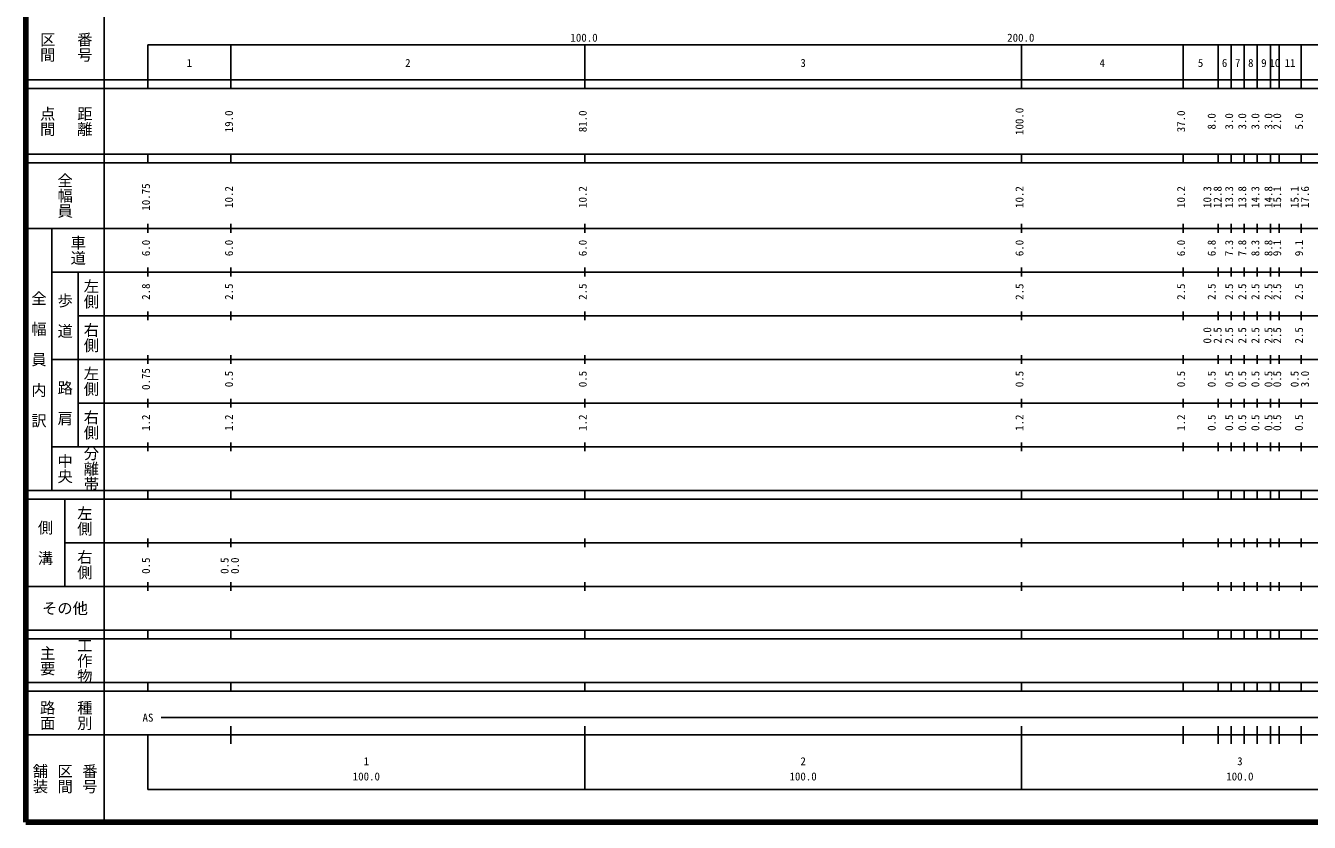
# Model space of a CAD drawing. Units: millimetres on the paper, enlarged 1000 times. Extents: x 40000 to 680000, y 20000 to 380000.
# Drawn here: x 40000 to 333905, y 20000 to 202409 of the extents above; entities that cross this region are included whole.
import ezdxf
from ezdxf.enums import TextEntityAlignment as Align

# ---------------------------------------------------------------- set-up
doc = ezdxf.new("R2010")
doc.units = ezdxf.units.MM
doc.header["$LTSCALE"] = 1000
doc.layers.add('S-TTL', color=2, linetype='Continuous', lineweight=140)
doc.layers.add('S-TTL-BAND', color=7, linetype='Continuous', lineweight=25)
doc.styles.add('@ＭＳ ゴシック', font='')
doc.styles.add('ＭＳ ゴシック', font='')
doc.styles.get('@ＭＳ ゴシック').set_extended_font_data('@MS Gothic')
doc.styles.get('ＭＳ ゴシック').set_extended_font_data('MS Gothic')

msp = doc.modelspace()

# ---------------------------------------------------------------- linework, layer by layer
at = {"layer": 'S-TTL'}
for p, q in [((40000, 380000), (40000, 20000)), ((40000, 20000), (680000, 20000))]:
    msp.add_line(p, q, dxfattribs=at)
at = {"layer": 'S-TTL-BAND'}
for p, q in [((58000, 370000), (58000, 20000)), ((68000, 198000), (579000, 198000)), ((68000, 198000), (68000, 188000)), ((87000, 188000), (87000, 198000)), ((168000, 188000), (168000, 198000)), ((268000, 188000), (268000, 198000)), ((305000, 188000), (305000, 198000)), ((313000, 188000), (313000, 198000)), ((316000, 188000), (316000, 198000)), ((319000, 188000), (319000, 198000)), ((322000, 188000), (322000, 198000)), ((325000, 188000), (325000, 198000)), ((327000, 188000), (327000, 198000)), ((332000, 188000), (332000, 198000)), ((40000, 190000), (579000, 190000)), ((40000, 188000), (579000, 188000)), ((40000, 173000), (579000, 173000)), ((40000, 171000), (579000, 171000)), ((68000, 171000), (68000, 173000)), ((87000, 171000), (87000, 173000)), ((168000, 171000), (168000, 173000)), ((268000, 171000), (268000, 173000)), ((305000, 171000), (305000, 173000)), ((313000, 171000), (313000, 173000)), ((316000, 171000), (316000, 173000)), ((319000, 171000), (319000, 173000)), ((322000, 171000), (322000, 173000)), ((325000, 171000), (325000, 173000)), ((327000, 171000), (327000, 173000)), ((332000, 171000), (332000, 173000)), ((40000, 156000), (579000, 156000)), ((46000, 96000), (46000, 156000)), ((68000, 155000), (68000, 157000)), ((87000, 155000), (87000, 157000)), ((168000, 155000), (168000, 157000)), ((268000, 155000), (268000, 157000)), ((305000, 155000), (305000, 157000)), ((313000, 155000), (313000, 157000)), ((316000, 155000), (316000, 157000)), ((319000, 155000), (319000, 157000)), ((322000, 155000), (322000, 157000)), ((325000, 155000), (325000, 157000)), ((327000, 155000), (327000, 157000)), ((332000, 155000), (332000, 157000)), ((68000, 145000), (68000, 147000)), ((87000, 145000), (87000, 147000)), ((168000, 145000), (168000, 147000)), ((268000, 145000), (268000, 147000)), ((305000, 145000), (305000, 147000)), ((313000, 145000), (313000, 147000)), ((316000, 145000), (316000, 147000)), ((319000, 145000), (319000, 147000)), ((322000, 145000), (322000, 147000)), ((325000, 145000), (325000, 147000)), ((327000, 145000), (327000, 147000)), ((332000, 145000), (332000, 147000)), ((46000, 146000), (579000, 146000)), ((52000, 146000), (52000, 106000)), ((52000, 136000), (579000, 136000)), ((68000, 135000), (68000, 137000)), ((87000, 135000), (87000, 137000)), ((168000, 135000), (168000, 137000)), ((268000, 135000), (268000, 137000)), ((305000, 135000), (305000, 137000)), ((313000, 135000), (313000, 137000)), ((316000, 135000), (316000, 137000)), ((319000, 135000), (319000, 137000)), ((322000, 135000), (322000, 137000)), ((325000, 135000), (325000, 137000)), ((327000, 135000), (327000, 137000)), ((332000, 135000), (332000, 137000)), ((68000, 125000), (68000, 127000)), ((87000, 125000), (87000, 127000)), ((168000, 125000), (168000, 127000)), ((268000, 125000), (268000, 127000)), ((305000, 125000), (305000, 127000)), ((313000, 125000), (313000, 127000)), ((316000, 125000), (316000, 127000)), ((319000, 125000), (319000, 127000)), ((322000, 125000), (322000, 127000)), ((325000, 125000), (325000, 127000)), ((327000, 125000), (327000, 127000)), ((332000, 125000), (332000, 127000)), ((46000, 126000), (579000, 126000)), ((52000, 116000), (579000, 116000)), ((68000, 115000), (68000, 117000)), ((87000, 115000), (87000, 117000)), ((168000, 115000), (168000, 117000)), ((268000, 115000), (268000, 117000)), ((305000, 115000), (305000, 117000)), ((313000, 115000), (313000, 117000)), ((316000, 115000), (316000, 117000)), ((319000, 115000), (319000, 117000)), ((322000, 115000), (322000, 117000)), ((325000, 115000), (325000, 117000)), ((327000, 115000), (327000, 117000)), ((332000, 115000), (332000, 117000)), ((46000, 106000), (579000, 106000)), ((68000, 105000), (68000, 107000)), ((87000, 105000), (87000, 107000)), ((168000, 105000), (168000, 107000)), ((268000, 105000), (268000, 107000)), ((305000, 105000), (305000, 107000)), ((313000, 105000), (313000, 107000)), ((316000, 105000), (316000, 107000)), ((319000, 105000), (319000, 107000)), ((322000, 105000), (322000, 107000)), ((325000, 105000), (325000, 107000)), ((327000, 105000), (327000, 107000)), ((332000, 105000), (332000, 107000)), ((40000, 96000), (579000, 96000)), ((68000, 94000), (68000, 96000)), ((87000, 94000), (87000, 96000)), ((168000, 94000), (168000, 96000)), ((268000, 94000), (268000, 96000)), ((305000, 94000), (305000, 96000)), ((313000, 94000), (313000, 96000)), ((316000, 94000), (316000, 96000)), ((319000, 94000), (319000, 96000)), ((322000, 94000), (322000, 96000)), ((325000, 94000), (325000, 96000)), ((327000, 94000), (327000, 96000)), ((332000, 94000), (332000, 96000)), ((40000, 94000), (579000, 94000)), ((49000, 94000), (49000, 74000)), ((49000, 84000), (579000, 84000)), ((68000, 83000), (68000, 85000)), ((87000, 83000), (87000, 85000)), ((168000, 83000), (168000, 85000)), ((268000, 83000), (268000, 85000)), ((305000, 83000), (305000, 85000)), ((313000, 83000), (313000, 85000)), ((316000, 83000), (316000, 85000)), ((319000, 83000), (319000, 85000)), ((322000, 83000), (322000, 85000)), ((325000, 83000), (325000, 85000)), ((327000, 83000), (327000, 85000)), ((332000, 83000), (332000, 85000)), ((40000, 74000), (579000, 74000)), ((68000, 73000), (68000, 75000)), ((87000, 73000), (87000, 75000)), ((168000, 73000), (168000, 75000)), ((268000, 73000), (268000, 75000)), ((305000, 73000), (305000, 75000)), ((313000, 73000), (313000, 75000)), ((316000, 73000), (316000, 75000)), ((319000, 73000), (319000, 75000)), ((322000, 73000), (322000, 75000)), ((325000, 73000), (325000, 75000)), ((327000, 73000), (327000, 75000)), ((332000, 73000), (332000, 75000)), ((40000, 64000), (579000, 64000)), ((40000, 62000), (579000, 62000)), ((68000, 62000), (68000, 64000)), ((87000, 62000), (87000, 64000)), ((168000, 62000), (168000, 64000)), ((268000, 62000), (268000, 64000)), ((305000, 62000), (305000, 64000)), ((313000, 62000), (313000, 64000)), ((316000, 62000), (316000, 64000)), ((319000, 62000), (319000, 64000)), ((322000, 62000), (322000, 64000)), ((325000, 62000), (325000, 64000)), ((327000, 62000), (327000, 64000)), ((332000, 62000), (332000, 64000)), ((40000, 52000), (579000, 52000)), ((40000, 50000), (579000, 50000)), ((68000, 50000), (68000, 52000)), ((87000, 50000), (87000, 52000)), ((168000, 50000), (168000, 52000)), ((268000, 50000), (268000, 52000)), ((305000, 50000), (305000, 52000)), ((313000, 50000), (313000, 52000)), ((316000, 50000), (316000, 52000)), ((319000, 50000), (319000, 52000)), ((322000, 50000), (322000, 52000)), ((325000, 50000), (325000, 52000)), ((327000, 50000), (327000, 52000)), ((332000, 50000), (332000, 52000)), ((71000, 44000), (565000, 44000)), ((87000, 38000), (87000, 42000)), ((168000, 27500), (168000, 42000)), ((268000, 27500), (268000, 42000)), ((305000, 38000), (305000, 42000)), ((313000, 38000), (313000, 42000)), ((316000, 38000), (316000, 42000)), ((319000, 38000), (319000, 42000)), ((322000, 38000), (322000, 42000)), ((325000, 38000), (325000, 42000)), ((327000, 38000), (327000, 42000)), ((332000, 38000), (332000, 42000)), ((40000, 40000), (579000, 40000)), ((68000, 40000), (68000, 27500)), ((68000, 27500), (579000, 27500))]:
    msp.add_line(p, q, dxfattribs=at)

# ---------------------------------------------------------------- texts
at = {"layer": 'S-TTL-BAND', "style": '@ＭＳ ゴシック'}
for s, p in [('区間', (45000, 197500)), ('番号', (53500, 197500)), ('点間', (45000, 180500)), ('距離', (53500, 180500)), ('全幅員', (49000, 163500)), ('車道', (52000, 151000)), ('左側', (55000, 141000)), ('全\u3000幅\u3000員\u3000内\u3000訳', (43000, 126000)), ('歩\u3000道', (49000, 136000)), ('右側', (55000, 131000)), ('左側', (55000, 121000)), ('路\u3000肩', (49000, 116000)), ('右側', (55000, 111000)), ('分離帯', (55000, 101000)), ('中央', (49000, 101000)), ('左側', (53500, 89000)), ('側\u3000溝', (44500, 84000)), ('右側', (53500, 79000)), ('主要', (45000, 57000)), ('工作物', (53500, 57000)), ('路面', (45000, 44500)), ('種別', (53500, 44500)), ('舗装', (43333, 30000)), ('区間', (49000, 30000)), ('番号', (54667, 30000))]:
    msp.add_text(s, height=2566, rotation=270, dxfattribs=at).set_placement(p, align=Align.MIDDLE_CENTER)
at = {"layer": 'S-TTL-BAND', "style": 'ＭＳ ゴシック'}
for s, p in [('100.0', (167844, 198195)), ('200.0', (267844, 198195)), ('1', (77500, 192405)), ('2', (127500, 192405)), ('3', (218000, 192405)), ('4', (286500, 192405)), ('5', (309000, 192405)), ('6', (314500, 192405)), ('7', (317500, 192405)), ('8', (320500, 192405)), ('9', (323500, 192405)), ('10', (326000, 192405)), ('11', (329500, 192405)), ('AS', (68000, 42500)), ('1', (118000, 32523)), ('2', (218000, 32523)), ('3', (318000, 32523)), ('100.0', (118000, 29033)), ('100.0', (218000, 29033)), ('100.0', (318000, 29033))]:
    msp.add_text(s, height=1833, dxfattribs=at).set_placement(p, align=Align.BOTTOM_CENTER)
for s, p in [('19.0', (88000, 180500)), ('81.0', (169000, 180500)), ('100.0', (269000, 180500)), ('37.0', (306000, 180500)), ('8.0', (313000, 180500)), ('3.0', (317000, 180500)), ('3.0', (320000, 180500)), ('3.0', (323000, 180500)), ('3.0', (326000, 180500)), ('2.0', (328000, 180500)), ('5.0', (333000, 180500)), ('10.75', (69000, 163174)), ('10.2', (88000, 163174)), ('10.2', (169000, 163174)), ('10.2', (269000, 163174)), ('10.2', (306000, 163174)), ('10.3', (312000, 163174)), ('12.8', (314370, 163174)), ('13.3', (317000, 163174)), ('13.8', (320000, 163174)), ('14.3', (323000, 163174)), ('14.8', (326000, 163174)), ('15.1', (328000, 163174)), ('15.1', (332000, 163174)), ('17.6', (334370, 163174)), ('6.0', (69000, 151500)), ('6.0', (88000, 151500)), ('6.0', (169000, 151500)), ('6.0', (269000, 151500)), ('6.0', (306000, 151500)), ('6.8', (313000, 151500)), ('7.3', (317000, 151500)), ('7.8', (320000, 151500)), ('8.3', (323000, 151500)), ('8.8', (326000, 151500)), ('9.1', (328000, 151500)), ('9.1', (333000, 151500)), ('2.8', (69000, 141500)), ('2.5', (88000, 141500)), ('2.5', (169000, 141500)), ('2.5', (269000, 141500)), ('2.5', (306000, 141500)), ('2.5', (313000, 141500)), ('2.5', (317000, 141500)), ('2.5', (320000, 141500)), ('2.5', (323000, 141500)), ('2.5', (326000, 141500)), ('2.5', (328000, 141500)), ('2.5', (333000, 141500)), ('0.0', (312000, 131500)), ('2.5', (314370, 131500)), ('2.5', (317000, 131500)), ('2.5', (320000, 131500)), ('2.5', (323000, 131500)), ('2.5', (326000, 131500)), ('2.5', (328000, 131500)), ('2.5', (333000, 131500)), ('0.75', (69000, 121500)), ('0.5', (88000, 121500)), ('0.5', (169000, 121500)), ('0.5', (269000, 121500)), ('0.5', (306000, 121500)), ('0.5', (313000, 121500)), ('0.5', (317000, 121500)), ('0.5', (320000, 121500)), ('0.5', (323000, 121500)), ('0.5', (326000, 121500)), ('0.5', (328000, 121500)), ('0.5', (332000, 121500)), ('3.0', (334370, 121500)), ('1.2', (69000, 111500)), ('1.2', (88000, 111500)), ('1.2', (169000, 111500)), ('1.2', (269000, 111500)), ('1.2', (306000, 111500)), ('0.5', (313000, 111500)), ('0.5', (317000, 111500)), ('0.5', (320000, 111500)), ('0.5', (323000, 111500)), ('0.5', (326000, 111500)), ('0.5', (328000, 111500)), ('0.5', (333000, 111500)), ('0.5', (69000, 78764)), ('0.5', (87000, 78764)), ('0.0', (89370, 78764))]:
    msp.add_text(s, height=1833, rotation=90, dxfattribs=at).set_placement(p, align=Align.BOTTOM_CENTER)
msp.add_text('その他', height=2566, dxfattribs=at).set_placement((49000, 69000), align=Align.MIDDLE_CENTER)

doc.saveas('drawing.dxf')
